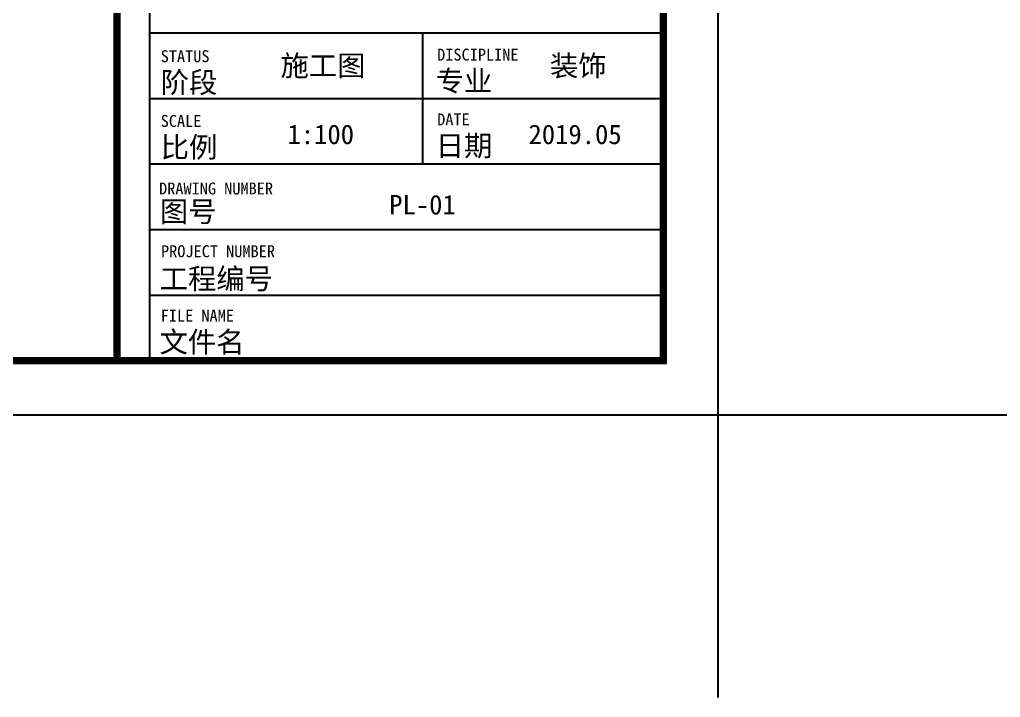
# Model space of a CAD drawing. Header units: millimetres. Extents: x 34817 to 170845, y 26625 to 47482.
# Drawn here: x 75895 to 80160, y 29190 to 32140 of the extents above; entities that cross this region are included whole.
import ezdxf
from ezdxf.enums import TextEntityAlignment as Align

# ---------------------------------------------------------------- set-up
doc = ezdxf.new("R2010")
doc.units = ezdxf.units.MM
doc.layers.get('0').update_dxf_attribs({"color": 142})
doc.layers.add('A-LIBRARY-图框', color=13, linetype='Continuous')
doc.styles.add('黑体', font='simhei_0.ttf')

# ---------------------------------------------------------------- blocks, each defined once
blk = doc.blocks.new('A$A20FB58630')
for p, q in [((557.47, 6.98), (557.47, 413.02)), ((557.47, 48.88), (623.11, 48.88)), ((592.38, 32.12), (592.38, 48.88)), ((557.47, 40.5), (623.11, 40.5)), ((557.47, 32.12), (623.11, 32.12)), ((557.47, 23.74), (623.11, 23.74)), ((557.47, 15.36), (623.11, 15.36))]:
    blk.add_line(p, q)
at = {"const_width": 0.938}
blk.add_lwpolyline([(43.07, 6.98), (623.11, 6.98), (623.11, 413.02), (43.07, 413.02)], close=True, dxfattribs=at)
blk.add_lwpolyline([(553.28, 6.98), (553.28, 413.02)], dxfattribs=at)
at = {"layer": 'A-LIBRARY-图框', "color": 1}
for p, q in [((630.09, -36.09), (630.09, 456.09)), ((666.17, 0), (0, 0))]:
    blk.add_line(p, q, dxfattribs=at)
at = {"style": '黑体'}
for s, height, p in [('STATUS', 1.529, (558.87, 45.14)), ('DISCIPLINE', 1.529, (594.2, 45.34)), ('阶段', 2.655, (558.87, 41.23)), ('专业', 2.655, (594.01, 41.42)), ('SCALE', 1.529, (558.87, 36.86)), ('DATE', 1.529, (594.2, 37.05)), ('比例', 2.655, (558.87, 32.94)), ('日期', 2.655, (594.01, 33.13)), ('DRAWING NUMBER', 1.5294, (558.66, 28.22)), ('图号', 2.655, (558.76, 24.71)), ('PROJECT NUMBER', 1.5294, (558.91, 20.2)), ('工程编号', 2.655, (558.74, 16.12)), ('FILE NAME', 1.529, (558.87, 11.96)), ('文件名', 2.655, (558.72, 8.04))]:
    blk.add_text(s, height=height, dxfattribs=at).set_placement(p)
for s, p in [('施工图', (579.61, 44.69)), ('装饰', (612.24, 44.69))]:
    blk.add_text(s, height=2.655, dxfattribs=at).set_placement(p, align=Align.MIDDLE_CENTER)
for tag, height, p in [('XXX', 3.5, (589.83, 374.91)), ('材料清单', 2.5, (592.38, 64.41)), ('1:60', 2.5, (579.33, 35.91)), ('2019.05', 2.5, (611.83, 35.91)), ('PL-00', 2.5, (592.33, 26.91))]:
    blk.add_attdef(tag, text='', height=height, dxfattribs=at).set_placement(p, align=Align.MIDDLE_CENTER)
blk.add_attdef('XXX室内装饰设计施工图', text='', height=3.5, rotation=90, dxfattribs=at).set_placement((577.33, 253.91), align=Align.MIDDLE_CENTER)

msp = doc.modelspace()

# ---------------------------------------------------------------- block references
at = {"layer": 'A-LIBRARY-图框'}
ref = msp.add_blockref('A$A20FB58630', (57488.5, 30418.1), dxfattribs=dict(at, xscale=34.03219720310778, yscale=34.03219720310778, zscale=34.03219720310778))
ref.add_attrib('PL-00', 'PL-01', dxfattribs={"layer": '0', "height": 85.08, "style": '黑体'}).set_placement((77646.6, 31334), align=Align.MIDDLE_CENTER)
ref.add_attrib('2019.05', '2019.05', dxfattribs={"layer": '0', "height": 85.08, "style": '黑体'}).set_placement((78310.2, 31640.2), align=Align.MIDDLE_CENTER)
ref.add_attrib('1:100', '1:100', dxfattribs={"layer": '0', "height": 85.08, "style": '黑体'}).set_placement((77204.2, 31640.2), align=Align.MIDDLE_CENTER)
at = {"layer": 'A-LIBRARY-图框', "xscale": 34.03219720310778, "yscale": 34.03219720310778, "zscale": 34.03219720310778}
msp.add_blockref('A$A20FB58630', (80159.9, 30418.1), dxfattribs=at)

doc.saveas('drawing.dxf')
